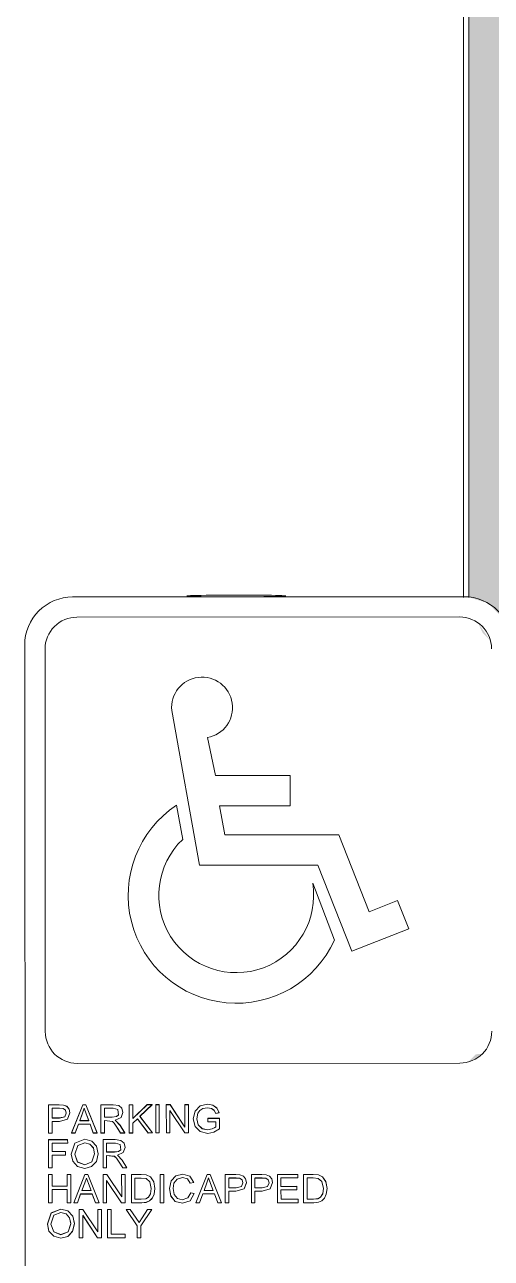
# Model space of a CAD drawing. Header units: metres. Extents: x -199 to 506, y -5 to 23.
# Drawn here: x -189.483 to -189.191, y 0.192 to 0.965 of the extents above; entities that cross this region are included whole.
import ezdxf

# ---------------------------------------------------------------- set-up
doc = ezdxf.new("R2010")
doc.units = ezdxf.units.M
for name, color, linetype, lineweight in [('26VENT', 144, 'Continuous', 5), ('45ESTAC', 5, 'Continuous', 5), ('54ESTRUCTURA', 1, 'Continuous', 9), ('54ESTRUCTURA-1', 152, 'Continuous', 9)]:
    doc.layers.add(name, color=color, linetype=linetype, lineweight=lineweight)

# ---------------------------------------------------------------- blocks, each defined once
blk = doc.blocks.new('Rectangular Mullion - 60x167-7050110-600rNorthElevEjeA Paint')
at = {"layer": '26VENT'}
blk.add_line((-189.20794, 2.1836), (-189.20794, 0.60628), dxfattribs=at)
blk = doc.blocks.new('Sign - SpeedLimit_Handicap - Handicap-5468633-600rNorthElevEjeA Paint')
at = {"layer": '45ESTAC'}
for p, q in [((-189.20782, 0.60685), (-189.45262, 0.60669)), ((-189.44992, 0.59399), (-189.21052, 0.59415)), ((-189.4826, 0.57669), (-189.4826, 0.57667)), ((-189.4826, 0.57667), (-189.48234, 0.17954)), ((-189.46974, 0.33446), (-189.4699, 0.57398)), ((-189.39065, 0.5355), (-189.37321, 0.43859)), ((-189.36316, 0.49483), (-189.36832, 0.51858)), ((-189.31656, 0.49486), (-189.36316, 0.49483)), ((-189.31655, 0.47587), (-189.31656, 0.49486)), ((-189.38373, 0.4548), (-189.3876, 0.47614)), ((-189.36065, 0.47584), (-189.31655, 0.47587)), ((-189.35737, 0.45759), (-189.36065, 0.47584)), ((-189.28605, 0.45763), (-189.35737, 0.45759)), ((-189.26708, 0.40948), (-189.28605, 0.45763)), ((-189.37321, 0.43859), (-189.29911, 0.43864)), ((-189.29911, 0.43864), (-189.27786, 0.3847)), ((-189.28878, 0.39157), (-189.3024, 0.42738)), ((-189.2493, 0.41649), (-189.26708, 0.40948)), ((-189.2423, 0.39871), (-189.2493, 0.41649)), ((-189.27786, 0.3847), (-189.2423, 0.39871)), ((-189.21033, 0.31463), (-189.44973, 0.31448)), ((-189.46766, 0.28855), (-189.46109, 0.28855)), ((-189.46766, 0.28855), (-189.46766, 0.28851)), ((-189.46109, 0.28852), (-189.46766, 0.28851)), ((-189.46766, 0.28851), (-189.46765, 0.27079)), ((-189.46086, 0.28634), (-189.46544, 0.28633)), ((-189.46544, 0.28021), (-189.46544, 0.2863)), ((-189.46544, 0.2863), (-189.46086, 0.2863)), ((-189.46109, 0.28855), (-189.45844, 0.28838)), ((-189.46109, 0.28855), (-189.46109, 0.28852)), ((-189.45844, 0.28835), (-189.46109, 0.28852)), ((-189.45864, 0.28619), (-189.46086, 0.28634)), ((-189.46086, 0.28634), (-189.46086, 0.2863)), ((-189.46086, 0.2863), (-189.45864, 0.28615)), ((-189.45715, 0.28518), (-189.45864, 0.28619)), ((-189.45864, 0.28619), (-189.45864, 0.28615)), ((-189.45864, 0.28615), (-189.45715, 0.28515)), ((-189.45844, 0.28838), (-189.45629, 0.28756)), ((-189.45844, 0.28838), (-189.45844, 0.28835)), ((-189.45629, 0.28752), (-189.45844, 0.28835)), ((-189.45629, 0.28756), (-189.45489, 0.28584)), ((-189.45629, 0.28756), (-189.45629, 0.28752)), ((-189.45489, 0.28581), (-189.45629, 0.28752)), ((-189.45337, 0.27084), (-189.44631, 0.28856)), ((-189.44631, 0.28853), (-189.45337, 0.2708)), ((-189.44536, 0.28635), (-189.44647, 0.28333)), ((-189.44647, 0.2833), (-189.44536, 0.28631)), ((-189.44631, 0.28856), (-189.44442, 0.28856)), ((-189.44631, 0.28856), (-189.44631, 0.28853)), ((-189.44442, 0.28853), (-189.44631, 0.28853)), ((-189.44412, 0.28295), (-189.44536, 0.28635)), ((-189.44536, 0.28635), (-189.44536, 0.28631)), ((-189.44536, 0.28631), (-189.44412, 0.28292)), ((-189.44442, 0.28856), (-189.43734, 0.27085)), ((-189.44442, 0.28856), (-189.44442, 0.28853)), ((-189.43734, 0.27081), (-189.44442, 0.28853)), ((-189.43498, 0.28857), (-189.42734, 0.28857)), ((-189.43498, 0.28857), (-189.43498, 0.28854)), ((-189.42734, 0.28854), (-189.43498, 0.28854)), ((-189.43498, 0.28854), (-189.43497, 0.27082)), ((-189.42725, 0.28636), (-189.43276, 0.28635)), ((-189.43276, 0.28632), (-189.42725, 0.28633)), ((-189.43276, 0.28078), (-189.43276, 0.28632)), ((-189.42734, 0.28857), (-189.4238, 0.2881)), ((-189.42734, 0.28857), (-189.42734, 0.28854)), ((-189.4238, 0.28806), (-189.42734, 0.28854)), ((-189.42429, 0.28559), (-189.42725, 0.28636)), ((-189.42725, 0.28636), (-189.42725, 0.28633)), ((-189.42725, 0.28633), (-189.42429, 0.28556)), ((-189.4238, 0.2881), (-189.42186, 0.28641)), ((-189.4238, 0.2881), (-189.4238, 0.28806)), ((-189.42186, 0.28637), (-189.4238, 0.28806)), ((-189.42186, 0.28641), (-189.42113, 0.28373)), ((-189.42186, 0.28641), (-189.42186, 0.28637)), ((-189.42113, 0.28369), (-189.42186, 0.28637)), ((-189.41726, 0.28858), (-189.41504, 0.28858)), ((-189.41726, 0.28858), (-189.41726, 0.28855)), ((-189.41504, 0.28855), (-189.41726, 0.28855)), ((-189.41726, 0.28855), (-189.41725, 0.27083)), ((-189.41504, 0.27991), (-189.40596, 0.28859)), ((-189.41504, 0.28858), (-189.41504, 0.28855)), ((-189.40596, 0.28855), (-189.41504, 0.27987)), ((-189.41504, 0.27987), (-189.41504, 0.28855)), ((-189.40286, 0.28859), (-189.41048, 0.2813)), ((-189.41048, 0.28127), (-189.40286, 0.28856)), ((-189.40596, 0.28859), (-189.40286, 0.28859)), ((-189.40596, 0.28859), (-189.40596, 0.28855)), ((-189.40286, 0.28856), (-189.40596, 0.28855)), ((-189.40286, 0.28859), (-189.40286, 0.28856)), ((-189.40064, 0.28859), (-189.39843, 0.28859)), ((-189.40064, 0.28859), (-189.40064, 0.28856)), ((-189.39843, 0.28856), (-189.40064, 0.28856)), ((-189.40064, 0.28856), (-189.40063, 0.27084)), ((-189.39843, 0.28859), (-189.39843, 0.28856)), ((-189.39842, 0.27084), (-189.39843, 0.28856)), ((-189.394, 0.28859), (-189.39163, 0.2886)), ((-189.394, 0.28859), (-189.394, 0.28856)), ((-189.39163, 0.28856), (-189.394, 0.28856)), ((-189.394, 0.28856), (-189.39398, 0.27084)), ((-189.39163, 0.2886), (-189.38236, 0.27456)), ((-189.39163, 0.2886), (-189.39163, 0.28856)), ((-189.38236, 0.27453), (-189.39163, 0.28856)), ((-189.38237, 0.2886), (-189.38015, 0.2886)), ((-189.38237, 0.2886), (-189.38237, 0.28857)), ((-189.38015, 0.28857), (-189.38237, 0.28857)), ((-189.38237, 0.28857), (-189.38236, 0.27453)), ((-189.38015, 0.2886), (-189.38015, 0.28857)), ((-189.38014, 0.27085), (-189.38015, 0.28857)), ((-189.37602, 0.28448), (-189.37292, 0.2878)), ((-189.37292, 0.28777), (-189.37602, 0.28444)), ((-189.37112, 0.28619), (-189.37305, 0.28494)), ((-189.37305, 0.28491), (-189.37112, 0.28616)), ((-189.37292, 0.2878), (-189.36826, 0.28889)), ((-189.36826, 0.28886), (-189.37292, 0.28777)), ((-189.37292, 0.2878), (-189.37292, 0.28777)), ((-189.36829, 0.28667), (-189.37112, 0.28619)), ((-189.37112, 0.28616), (-189.36829, 0.28664)), ((-189.37112, 0.28619), (-189.37112, 0.28616)), ((-189.3658, 0.28623), (-189.36829, 0.28667)), ((-189.36829, 0.28667), (-189.36829, 0.28664)), ((-189.36829, 0.28664), (-189.3658, 0.2862)), ((-189.36826, 0.28889), (-189.36479, 0.28826)), ((-189.36826, 0.28889), (-189.36826, 0.28886)), ((-189.36479, 0.28823), (-189.36826, 0.28886)), ((-189.36407, 0.28505), (-189.3658, 0.28623)), ((-189.3658, 0.28623), (-189.3658, 0.2862)), ((-189.3658, 0.2862), (-189.36407, 0.28502)), ((-189.36479, 0.28826), (-189.36236, 0.28651)), ((-189.36479, 0.28826), (-189.36479, 0.28823)), ((-189.36236, 0.28648), (-189.36479, 0.28823)), ((-189.36236, 0.28651), (-189.36102, 0.28358)), ((-189.36236, 0.28651), (-189.36236, 0.28648)), ((-189.36102, 0.28355), (-189.36236, 0.28648)), ((-189.46544, 0.28024), (-189.4608, 0.28024)), ((-189.46544, 0.28021), (-189.46544, 0.28024)), ((-189.4608, 0.28021), (-189.46544, 0.28021)), ((-189.45579, 0.2796), (-189.46093, 0.27803)), ((-189.46093, 0.278), (-189.45579, 0.27957)), ((-189.4608, 0.28024), (-189.45754, 0.28106)), ((-189.45754, 0.28103), (-189.4608, 0.28021)), ((-189.4608, 0.28024), (-189.4608, 0.28021)), ((-189.45754, 0.28106), (-189.45658, 0.28335)), ((-189.45658, 0.28332), (-189.45754, 0.28103)), ((-189.45754, 0.28106), (-189.45754, 0.28103)), ((-189.45658, 0.28335), (-189.45715, 0.28518)), ((-189.45715, 0.28518), (-189.45715, 0.28515)), ((-189.45715, 0.28515), (-189.45658, 0.28332)), ((-189.45658, 0.28335), (-189.45658, 0.28332)), ((-189.45436, 0.28343), (-189.45579, 0.2796)), ((-189.45579, 0.27957), (-189.45436, 0.2834)), ((-189.45579, 0.2796), (-189.45579, 0.27957)), ((-189.45489, 0.28584), (-189.45436, 0.28343)), ((-189.45489, 0.28584), (-189.45489, 0.28581)), ((-189.45436, 0.2834), (-189.45489, 0.28581)), ((-189.45436, 0.28343), (-189.45436, 0.2834)), ((-189.44647, 0.28333), (-189.4482, 0.27859)), ((-189.4482, 0.27856), (-189.44647, 0.2833)), ((-189.4482, 0.27859), (-189.44252, 0.2786)), ((-189.4482, 0.27856), (-189.4482, 0.27859)), ((-189.44252, 0.27856), (-189.4482, 0.27856)), ((-189.44252, 0.2786), (-189.44412, 0.28295)), ((-189.44412, 0.28292), (-189.44252, 0.27856)), ((-189.44252, 0.2786), (-189.44252, 0.27856)), ((-189.43276, 0.28082), (-189.4278, 0.28082)), ((-189.43276, 0.28078), (-189.43276, 0.28082)), ((-189.4278, 0.28079), (-189.43276, 0.28078)), ((-189.42775, 0.27811), (-189.43276, 0.2786)), ((-189.43275, 0.27082), (-189.43276, 0.27857)), ((-189.43276, 0.27857), (-189.42775, 0.27807)), ((-189.4278, 0.28082), (-189.42527, 0.28114)), ((-189.42527, 0.2811), (-189.4278, 0.28079)), ((-189.4278, 0.28082), (-189.4278, 0.28079)), ((-189.42233, 0.28053), (-189.42604, 0.27888)), ((-189.42604, 0.27885), (-189.42233, 0.2805)), ((-189.42604, 0.27888), (-189.42298, 0.27566)), ((-189.42604, 0.27888), (-189.42604, 0.27885)), ((-189.42298, 0.27563), (-189.42604, 0.27885)), ((-189.42527, 0.28114), (-189.42384, 0.28214)), ((-189.42384, 0.28211), (-189.42527, 0.2811)), ((-189.42527, 0.28114), (-189.42527, 0.2811)), ((-189.42384, 0.28214), (-189.42429, 0.28559)), ((-189.42429, 0.28559), (-189.42429, 0.28556)), ((-189.42429, 0.28556), (-189.42384, 0.28211)), ((-189.42384, 0.28214), (-189.42384, 0.28211)), ((-189.42113, 0.28373), (-189.42233, 0.28053)), ((-189.42233, 0.2805), (-189.42113, 0.28369)), ((-189.42233, 0.28053), (-189.42233, 0.2805)), ((-189.42113, 0.28373), (-189.42113, 0.28369)), ((-189.41504, 0.27991), (-189.41504, 0.27987)), ((-189.41205, 0.2798), (-189.41504, 0.27695)), ((-189.41504, 0.27692), (-189.41205, 0.27977)), ((-189.40528, 0.27087), (-189.41205, 0.2798)), ((-189.41205, 0.2798), (-189.41205, 0.27977)), ((-189.41205, 0.27977), (-189.40528, 0.27083)), ((-189.41048, 0.2813), (-189.40257, 0.27087)), ((-189.41048, 0.2813), (-189.41048, 0.28127)), ((-189.40257, 0.27084), (-189.41048, 0.28127)), ((-189.38251, 0.27088), (-189.39178, 0.28492)), ((-189.39177, 0.27084), (-189.39178, 0.28489)), ((-189.39178, 0.28489), (-189.38251, 0.27085)), ((-189.3771, 0.27966), (-189.37602, 0.28448)), ((-189.37602, 0.28444), (-189.3771, 0.27963)), ((-189.37601, 0.27495), (-189.3771, 0.27966)), ((-189.3771, 0.27966), (-189.3771, 0.27963)), ((-189.3771, 0.27963), (-189.37601, 0.27492)), ((-189.37602, 0.28448), (-189.37602, 0.28444)), ((-189.37419, 0.28323), (-189.37488, 0.27975)), ((-189.37488, 0.27972), (-189.37419, 0.2832)), ((-189.37488, 0.27975), (-189.37405, 0.27589)), ((-189.37488, 0.27975), (-189.37488, 0.27972)), ((-189.37405, 0.27586), (-189.37488, 0.27972)), ((-189.37305, 0.28494), (-189.37419, 0.28323)), ((-189.37419, 0.2832), (-189.37305, 0.28491)), ((-189.37419, 0.28323), (-189.37419, 0.2832)), ((-189.37305, 0.28494), (-189.37305, 0.28491)), ((-189.36796, 0.28003), (-189.36076, 0.28003)), ((-189.36796, 0.28003), (-189.36796, 0.28)), ((-189.36076, 0.28), (-189.36796, 0.28)), ((-189.36796, 0.28), (-189.36796, 0.27778)), ((-189.36306, 0.283), (-189.36407, 0.28505)), ((-189.36407, 0.28505), (-189.36407, 0.28502)), ((-189.36407, 0.28502), (-189.36306, 0.28297)), ((-189.36102, 0.28358), (-189.36306, 0.283)), ((-189.36306, 0.28297), (-189.36102, 0.28355)), ((-189.36306, 0.283), (-189.36306, 0.28297)), ((-189.36102, 0.28358), (-189.36102, 0.28355)), ((-189.36076, 0.28003), (-189.36076, 0.28)), ((-189.36076, 0.27338), (-189.36076, 0.28)), ((-189.46543, 0.27083), (-189.46765, 0.27083)), ((-189.46765, 0.27079), (-189.46543, 0.2708)), ((-189.46093, 0.27803), (-189.46544, 0.27803)), ((-189.46544, 0.27799), (-189.46093, 0.278)), ((-189.46543, 0.2708), (-189.46544, 0.27799)), ((-189.46093, 0.27803), (-189.46093, 0.278)), ((-189.45103, 0.27084), (-189.45337, 0.27084)), ((-189.45337, 0.2708), (-189.45337, 0.27084)), ((-189.45337, 0.2708), (-189.45103, 0.2708)), ((-189.44901, 0.27638), (-189.45103, 0.27084)), ((-189.45103, 0.2708), (-189.44901, 0.27634)), ((-189.45103, 0.27084), (-189.45103, 0.2708)), ((-189.44171, 0.27638), (-189.44901, 0.27638)), ((-189.44901, 0.27638), (-189.44901, 0.27634)), ((-189.44901, 0.27634), (-189.44171, 0.27635)), ((-189.43968, 0.27084), (-189.44171, 0.27638)), ((-189.44171, 0.27638), (-189.44171, 0.27635)), ((-189.44171, 0.27635), (-189.43968, 0.27081)), ((-189.43734, 0.27085), (-189.43968, 0.27084)), ((-189.43968, 0.27084), (-189.43968, 0.27081)), ((-189.43968, 0.27081), (-189.43734, 0.27081)), ((-189.43734, 0.27085), (-189.43734, 0.27081)), ((-189.43275, 0.27085), (-189.43497, 0.27085)), ((-189.43497, 0.27082), (-189.43275, 0.27082)), ((-189.42657, 0.27696), (-189.42775, 0.27811)), ((-189.42775, 0.27811), (-189.42775, 0.27807)), ((-189.42775, 0.27807), (-189.42657, 0.27693)), ((-189.42491, 0.27453), (-189.42657, 0.27696)), ((-189.42657, 0.27696), (-189.42657, 0.27693)), ((-189.42657, 0.27693), (-189.42491, 0.27449)), ((-189.4226, 0.27086), (-189.42491, 0.27453)), ((-189.42491, 0.27453), (-189.42491, 0.27449)), ((-189.42491, 0.27449), (-189.4226, 0.27082)), ((-189.42298, 0.27566), (-189.42002, 0.27086)), ((-189.42298, 0.27566), (-189.42298, 0.27563)), ((-189.42002, 0.27083), (-189.42298, 0.27563)), ((-189.42002, 0.27086), (-189.4226, 0.27086)), ((-189.4226, 0.27086), (-189.4226, 0.27082)), ((-189.4226, 0.27082), (-189.42002, 0.27083)), ((-189.42002, 0.27086), (-189.42002, 0.27083)), ((-189.41503, 0.27086), (-189.41725, 0.27086)), ((-189.41725, 0.27083), (-189.41503, 0.27083)), ((-189.41503, 0.27083), (-189.41504, 0.27692)), ((-189.40257, 0.27087), (-189.40528, 0.27087)), ((-189.40528, 0.27087), (-189.40528, 0.27083)), ((-189.40528, 0.27083), (-189.40257, 0.27084)), ((-189.40257, 0.27087), (-189.40257, 0.27084)), ((-189.39842, 0.27087), (-189.40063, 0.27087)), ((-189.40063, 0.27084), (-189.39842, 0.27084)), ((-189.39177, 0.27088), (-189.39398, 0.27087)), ((-189.39398, 0.27084), (-189.39177, 0.27084)), ((-189.38014, 0.27088), (-189.38251, 0.27088)), ((-189.38251, 0.27088), (-189.38251, 0.27085)), ((-189.38251, 0.27085), (-189.38014, 0.27085)), ((-189.38236, 0.27456), (-189.38236, 0.27453)), ((-189.3728, 0.27173), (-189.37601, 0.27495)), ((-189.37601, 0.27495), (-189.37601, 0.27492)), ((-189.37601, 0.27492), (-189.3728, 0.27169)), ((-189.37405, 0.27589), (-189.37162, 0.27358)), ((-189.37405, 0.27589), (-189.37405, 0.27586)), ((-189.37162, 0.27355), (-189.37405, 0.27586)), ((-189.36807, 0.27061), (-189.3728, 0.27173)), ((-189.3728, 0.27173), (-189.3728, 0.27169)), ((-189.3728, 0.27169), (-189.36807, 0.27058)), ((-189.37162, 0.27358), (-189.36825, 0.27283)), ((-189.37162, 0.27358), (-189.37162, 0.27355)), ((-189.36825, 0.2728), (-189.37162, 0.27355)), ((-189.36825, 0.27283), (-189.36521, 0.2734)), ((-189.36521, 0.27337), (-189.36825, 0.2728)), ((-189.36825, 0.27283), (-189.36825, 0.2728)), ((-189.36431, 0.27132), (-189.36807, 0.27061)), ((-189.36807, 0.27058), (-189.36431, 0.27129)), ((-189.36807, 0.27061), (-189.36807, 0.27058)), ((-189.36297, 0.27782), (-189.36796, 0.27781)), ((-189.36796, 0.27778), (-189.36297, 0.27778)), ((-189.36521, 0.2734), (-189.36297, 0.27462)), ((-189.36297, 0.27458), (-189.36521, 0.27337)), ((-189.36521, 0.2734), (-189.36521, 0.27337)), ((-189.36076, 0.27341), (-189.36431, 0.27132)), ((-189.36431, 0.27129), (-189.36076, 0.27338)), ((-189.36431, 0.27132), (-189.36431, 0.27129)), ((-189.36297, 0.27778), (-189.36297, 0.27458)), ((-189.36297, 0.27462), (-189.36297, 0.27458)), ((-189.46764, 0.26667), (-189.45574, 0.26668)), ((-189.46764, 0.26667), (-189.46764, 0.26664)), ((-189.45574, 0.26665), (-189.46764, 0.26664)), ((-189.46764, 0.26664), (-189.46763, 0.24892)), ((-189.45573, 0.26447), (-189.46543, 0.26446)), ((-189.46542, 0.25917), (-189.46543, 0.26443)), ((-189.46543, 0.26443), (-189.45573, 0.26443)), ((-189.45574, 0.26668), (-189.45574, 0.26665)), ((-189.45573, 0.26443), (-189.45574, 0.26665)), ((-189.45351, 0.25759), (-189.45116, 0.26447)), ((-189.45116, 0.26444), (-189.45351, 0.25756)), ((-189.44946, 0.26309), (-189.4513, 0.25757)), ((-189.4513, 0.25754), (-189.44946, 0.26306)), ((-189.45116, 0.26447), (-189.44506, 0.26696)), ((-189.44506, 0.26693), (-189.45116, 0.26444)), ((-189.45116, 0.26447), (-189.45116, 0.26444)), ((-189.44505, 0.26475), (-189.44946, 0.26309)), ((-189.44946, 0.26306), (-189.44505, 0.26472)), ((-189.44946, 0.26309), (-189.44946, 0.26306)), ((-189.44506, 0.26696), (-189.44065, 0.2658)), ((-189.44506, 0.26696), (-189.44506, 0.26693)), ((-189.44065, 0.26577), (-189.44506, 0.26693)), ((-189.44179, 0.26389), (-189.44505, 0.26475)), ((-189.44505, 0.26475), (-189.44505, 0.26472)), ((-189.44505, 0.26472), (-189.44179, 0.26386)), ((-189.43959, 0.26147), (-189.44179, 0.26389)), ((-189.44179, 0.26389), (-189.44179, 0.26386)), ((-189.44179, 0.26386), (-189.43959, 0.26144)), ((-189.44065, 0.2658), (-189.43766, 0.26254)), ((-189.44065, 0.2658), (-189.44065, 0.26577)), ((-189.43766, 0.26251), (-189.44065, 0.26577)), ((-189.43358, 0.2667), (-189.42595, 0.2667)), ((-189.43358, 0.2667), (-189.43358, 0.26666)), ((-189.42595, 0.26667), (-189.43358, 0.26666)), ((-189.43358, 0.26666), (-189.43357, 0.24894)), ((-189.42585, 0.26449), (-189.43137, 0.26448)), ((-189.43136, 0.25891), (-189.43137, 0.26445)), ((-189.43137, 0.26445), (-189.42585, 0.26445)), ((-189.42595, 0.2667), (-189.4224, 0.26622)), ((-189.42595, 0.2667), (-189.42595, 0.26667)), ((-189.4224, 0.26619), (-189.42595, 0.26667)), ((-189.42289, 0.26372), (-189.42585, 0.26449)), ((-189.42585, 0.26449), (-189.42585, 0.26445)), ((-189.42585, 0.26445), (-189.42289, 0.26369)), ((-189.42244, 0.26027), (-189.42289, 0.26372)), ((-189.42289, 0.26372), (-189.42289, 0.26369)), ((-189.42289, 0.26369), (-189.42244, 0.26024)), ((-189.4224, 0.26622), (-189.42046, 0.26453)), ((-189.4224, 0.26622), (-189.4224, 0.26619)), ((-189.42046, 0.2645), (-189.4224, 0.26619)), ((-189.42046, 0.26453), (-189.41973, 0.26185)), ((-189.42046, 0.26453), (-189.42046, 0.2645)), ((-189.41973, 0.26182), (-189.42046, 0.2645)), ((-189.46542, 0.2592), (-189.45712, 0.2592)), ((-189.46542, 0.2592), (-189.46542, 0.25917)), ((-189.45712, 0.25917), (-189.46542, 0.25917)), ((-189.45711, 0.25699), (-189.46542, 0.25698)), ((-189.46542, 0.25695), (-189.45711, 0.25696)), ((-189.46542, 0.24892), (-189.46542, 0.25695)), ((-189.45712, 0.2592), (-189.45712, 0.25917)), ((-189.45711, 0.25696), (-189.45712, 0.25917)), ((-189.4525, 0.25318), (-189.45351, 0.25759)), ((-189.45351, 0.25756), (-189.45351, 0.25759)), ((-189.45351, 0.25756), (-189.4525, 0.25315)), ((-189.4513, 0.25757), (-189.44952, 0.25269)), ((-189.4513, 0.25754), (-189.4513, 0.25757)), ((-189.44952, 0.25265), (-189.4513, 0.25754)), ((-189.44059, 0.25271), (-189.43884, 0.25782)), ((-189.43884, 0.25779), (-189.44059, 0.25268)), ((-189.43884, 0.25782), (-189.43959, 0.26147)), ((-189.43959, 0.26147), (-189.43959, 0.26144)), ((-189.43959, 0.26144), (-189.43884, 0.25779)), ((-189.43884, 0.25782), (-189.43884, 0.25779)), ((-189.43662, 0.2578), (-189.4377, 0.253)), ((-189.4377, 0.25296), (-189.43662, 0.25777)), ((-189.43766, 0.26254), (-189.43662, 0.2578)), ((-189.43766, 0.26254), (-189.43766, 0.26251)), ((-189.43662, 0.25777), (-189.43766, 0.26251)), ((-189.43662, 0.2578), (-189.43662, 0.25777)), ((-189.43136, 0.25894), (-189.4264, 0.25895)), ((-189.43136, 0.25891), (-189.43136, 0.25894)), ((-189.4264, 0.25892), (-189.43136, 0.25891)), ((-189.42635, 0.25623), (-189.43136, 0.25673)), ((-189.43136, 0.24894), (-189.43136, 0.2567)), ((-189.43136, 0.2567), (-189.42635, 0.2562)), ((-189.4264, 0.25895), (-189.42387, 0.25926)), ((-189.42387, 0.25923), (-189.4264, 0.25892)), ((-189.4264, 0.25895), (-189.4264, 0.25892)), ((-189.42518, 0.25508), (-189.42635, 0.25623)), ((-189.42635, 0.25623), (-189.42635, 0.2562)), ((-189.42635, 0.2562), (-189.42518, 0.25505)), ((-189.42351, 0.25265), (-189.42518, 0.25508)), ((-189.42518, 0.25508), (-189.42518, 0.25505)), ((-189.42093, 0.25866), (-189.42464, 0.25701)), ((-189.42464, 0.25698), (-189.42093, 0.25863)), ((-189.42464, 0.25701), (-189.42158, 0.25378)), ((-189.42464, 0.25701), (-189.42464, 0.25698)), ((-189.42158, 0.25375), (-189.42464, 0.25698)), ((-189.42387, 0.25926), (-189.42244, 0.26027)), ((-189.42244, 0.26024), (-189.42387, 0.25923)), ((-189.42387, 0.25926), (-189.42387, 0.25923)), ((-189.42244, 0.26027), (-189.42244, 0.26024)), ((-189.41973, 0.26185), (-189.42093, 0.25866)), ((-189.42093, 0.25863), (-189.41973, 0.26182)), ((-189.42093, 0.25866), (-189.42093, 0.25863)), ((-189.41973, 0.26185), (-189.41973, 0.26182)), ((-189.46542, 0.24895), (-189.46763, 0.24895)), ((-189.46763, 0.24892), (-189.46542, 0.24892)), ((-189.44952, 0.24989), (-189.4525, 0.25318)), ((-189.4525, 0.25318), (-189.4525, 0.25315)), ((-189.4525, 0.25315), (-189.44952, 0.24986)), ((-189.44952, 0.25269), (-189.44508, 0.25091)), ((-189.44952, 0.25269), (-189.44952, 0.25265)), ((-189.44508, 0.25087), (-189.44952, 0.25265)), ((-189.44506, 0.24869), (-189.44952, 0.24989)), ((-189.44952, 0.24989), (-189.44952, 0.24986)), ((-189.44952, 0.24986), (-189.44506, 0.24866)), ((-189.44508, 0.25091), (-189.44059, 0.25271)), ((-189.44059, 0.25268), (-189.44508, 0.25087)), ((-189.44508, 0.25091), (-189.44508, 0.25087)), ((-189.44077, 0.24978), (-189.44506, 0.24869)), ((-189.44506, 0.24866), (-189.44077, 0.24975)), ((-189.44506, 0.24869), (-189.44506, 0.24866)), ((-189.4377, 0.253), (-189.44077, 0.24978)), ((-189.44077, 0.24975), (-189.4377, 0.25296)), ((-189.44077, 0.24978), (-189.44077, 0.24975)), ((-189.44059, 0.25271), (-189.44059, 0.25268)), ((-189.4377, 0.253), (-189.4377, 0.25296)), ((-189.43136, 0.24898), (-189.43357, 0.24897)), ((-189.43357, 0.24894), (-189.43136, 0.24894)), ((-189.42518, 0.25505), (-189.42351, 0.25262)), ((-189.4212, 0.24898), (-189.42351, 0.25265)), ((-189.42351, 0.25265), (-189.42351, 0.25262)), ((-189.42351, 0.25262), (-189.4212, 0.24895)), ((-189.42158, 0.25378), (-189.41863, 0.24898)), ((-189.42158, 0.25378), (-189.42158, 0.25375)), ((-189.41863, 0.24895), (-189.42158, 0.25375)), ((-189.41863, 0.24898), (-189.4212, 0.24898)), ((-189.4212, 0.24898), (-189.4212, 0.24895)), ((-189.4212, 0.24895), (-189.41863, 0.24895)), ((-189.41863, 0.24898), (-189.41863, 0.24895)), ((-189.46763, 0.2448), (-189.46541, 0.2448)), ((-189.46763, 0.2448), (-189.46763, 0.24477)), ((-189.46541, 0.24477), (-189.46763, 0.24477)), ((-189.46763, 0.24477), (-189.46762, 0.22705)), ((-189.46541, 0.2448), (-189.46541, 0.24477)), ((-189.46541, 0.23757), (-189.46541, 0.24477)), ((-189.456, 0.24481), (-189.45378, 0.24481)), ((-189.456, 0.24481), (-189.456, 0.24477)), ((-189.45378, 0.24478), (-189.456, 0.24477)), ((-189.456, 0.24477), (-189.45599, 0.23758)), ((-189.45378, 0.24481), (-189.45378, 0.24478)), ((-189.45377, 0.22706), (-189.45378, 0.24478)), ((-189.45196, 0.22709), (-189.4449, 0.24481)), ((-189.4449, 0.24478), (-189.45196, 0.22706)), ((-189.44395, 0.2426), (-189.44505, 0.23958)), ((-189.44505, 0.23955), (-189.44395, 0.24257)), ((-189.4449, 0.24481), (-189.44301, 0.24482)), ((-189.4449, 0.24481), (-189.4449, 0.24478)), ((-189.44301, 0.24478), (-189.4449, 0.24478)), ((-189.44271, 0.2392), (-189.44395, 0.2426)), ((-189.44395, 0.2426), (-189.44395, 0.24257)), ((-189.44395, 0.24257), (-189.44271, 0.23917)), ((-189.44301, 0.24482), (-189.43592, 0.2271)), ((-189.44301, 0.24482), (-189.44301, 0.24478)), ((-189.43592, 0.22707), (-189.44301, 0.24478)), ((-189.43357, 0.24482), (-189.4312, 0.24482)), ((-189.43357, 0.24482), (-189.43357, 0.24479)), ((-189.4312, 0.24479), (-189.43357, 0.24479)), ((-189.43357, 0.24479), (-189.43356, 0.22707)), ((-189.42208, 0.22711), (-189.43135, 0.24115)), ((-189.43134, 0.22707), (-189.43135, 0.24111)), ((-189.43135, 0.24111), (-189.42208, 0.22708)), ((-189.4312, 0.24482), (-189.42193, 0.23079)), ((-189.4312, 0.24482), (-189.4312, 0.24479)), ((-189.42193, 0.23076), (-189.4312, 0.24479)), ((-189.42194, 0.24483), (-189.41972, 0.24483)), ((-189.42194, 0.24483), (-189.42194, 0.2448)), ((-189.41972, 0.2448), (-189.42194, 0.2448)), ((-189.42194, 0.2448), (-189.42193, 0.23076)), ((-189.41972, 0.24483), (-189.41972, 0.2448)), ((-189.41971, 0.22708), (-189.41972, 0.2448)), ((-189.41584, 0.24483), (-189.40973, 0.24484)), ((-189.41584, 0.24483), (-189.41584, 0.2448)), ((-189.40973, 0.24481), (-189.41584, 0.2448)), ((-189.41584, 0.2448), (-189.41583, 0.22708)), ((-189.40977, 0.24262), (-189.41363, 0.24262)), ((-189.41362, 0.2293), (-189.41363, 0.24259)), ((-189.41363, 0.24259), (-189.40977, 0.24259)), ((-189.40663, 0.24227), (-189.40977, 0.24262)), ((-189.40977, 0.24262), (-189.40977, 0.24259)), ((-189.40977, 0.24259), (-189.40663, 0.24224)), ((-189.40973, 0.24484), (-189.40657, 0.24458)), ((-189.40973, 0.24484), (-189.40973, 0.24481)), ((-189.40657, 0.24455), (-189.40973, 0.24481)), ((-189.40433, 0.24031), (-189.40663, 0.24227)), ((-189.40663, 0.24227), (-189.40663, 0.24224)), ((-189.40663, 0.24224), (-189.40433, 0.24027)), ((-189.40657, 0.24458), (-189.40396, 0.24332)), ((-189.40657, 0.24458), (-189.40657, 0.24455)), ((-189.40396, 0.24329), (-189.40657, 0.24455)), ((-189.40338, 0.23611), (-189.40433, 0.24031)), ((-189.40433, 0.24031), (-189.40433, 0.24027)), ((-189.40433, 0.24027), (-189.40338, 0.23608)), ((-189.40396, 0.24332), (-189.40186, 0.24029)), ((-189.40396, 0.24332), (-189.40396, 0.24329)), ((-189.40186, 0.24026), (-189.40396, 0.24329)), ((-189.40186, 0.24029), (-189.40116, 0.23608)), ((-189.40186, 0.24029), (-189.40186, 0.24026)), ((-189.40116, 0.23605), (-189.40186, 0.24026)), ((-189.39784, 0.24485), (-189.39563, 0.24485)), ((-189.39784, 0.24485), (-189.39784, 0.24481)), ((-189.39563, 0.24481), (-189.39784, 0.24481)), ((-189.39784, 0.24481), (-189.39783, 0.22709)), ((-189.39563, 0.24485), (-189.39563, 0.24481)), ((-189.39562, 0.22709), (-189.39563, 0.24481)), ((-189.39202, 0.23612), (-189.39098, 0.24094)), ((-189.39098, 0.24091), (-189.39202, 0.23609)), ((-189.39098, 0.24094), (-189.388, 0.24406)), ((-189.388, 0.24403), (-189.39098, 0.24091)), ((-189.39098, 0.24094), (-189.39098, 0.24091)), ((-189.38729, 0.24197), (-189.38925, 0.23942)), ((-189.38925, 0.23939), (-189.38729, 0.24193)), ((-189.388, 0.24406), (-189.38374, 0.24513)), ((-189.38374, 0.2451), (-189.388, 0.24403)), ((-189.388, 0.24406), (-189.388, 0.24403)), ((-189.38382, 0.24292), (-189.38729, 0.24197)), ((-189.38729, 0.24193), (-189.38382, 0.24288)), ((-189.38729, 0.24197), (-189.38729, 0.24193)), ((-189.38083, 0.24206), (-189.38382, 0.24292)), ((-189.38382, 0.24292), (-189.38382, 0.24288)), ((-189.38382, 0.24288), (-189.38083, 0.24203)), ((-189.38374, 0.24513), (-189.3793, 0.24375)), ((-189.38374, 0.24513), (-189.38374, 0.2451)), ((-189.3793, 0.24372), (-189.38374, 0.2451)), ((-189.37901, 0.23934), (-189.38083, 0.24206)), ((-189.38083, 0.24206), (-189.38083, 0.24203)), ((-189.38083, 0.24203), (-189.37901, 0.23931)), ((-189.3793, 0.24375), (-189.3768, 0.23987)), ((-189.3793, 0.24375), (-189.3793, 0.24372)), ((-189.3768, 0.23984), (-189.3793, 0.24372)), ((-189.3768, 0.23987), (-189.37901, 0.23934)), ((-189.37901, 0.23931), (-189.3768, 0.23984)), ((-189.3768, 0.23987), (-189.3768, 0.23984)), ((-189.37553, 0.22714), (-189.36846, 0.24486)), ((-189.36846, 0.24483), (-189.37553, 0.22711)), ((-189.36862, 0.23963), (-189.37035, 0.2349)), ((-189.37035, 0.23486), (-189.36862, 0.2396)), ((-189.36752, 0.24265), (-189.36862, 0.23963)), ((-189.36862, 0.2396), (-189.36752, 0.24262)), ((-189.36846, 0.24486), (-189.36658, 0.24487)), ((-189.36846, 0.24486), (-189.36846, 0.24483)), ((-189.36658, 0.24483), (-189.36846, 0.24483)), ((-189.36628, 0.23925), (-189.36752, 0.24265)), ((-189.36752, 0.24265), (-189.36752, 0.24262)), ((-189.36752, 0.24262), (-189.36628, 0.23922)), ((-189.36658, 0.24487), (-189.35949, 0.22715)), ((-189.36658, 0.24487), (-189.36658, 0.24483)), ((-189.35949, 0.22712), (-189.36658, 0.24483)), ((-189.35714, 0.24487), (-189.35057, 0.24488)), ((-189.35714, 0.24487), (-189.35714, 0.24484)), ((-189.35057, 0.24484), (-189.35714, 0.24484)), ((-189.35714, 0.24484), (-189.35713, 0.22712)), ((-189.35034, 0.24266), (-189.35492, 0.24266)), ((-189.35492, 0.23653), (-189.35492, 0.24263)), ((-189.35492, 0.24263), (-189.35034, 0.24263)), ((-189.35057, 0.24488), (-189.34792, 0.24471)), ((-189.35057, 0.24488), (-189.35057, 0.24484)), ((-189.34792, 0.24468), (-189.35057, 0.24484)), ((-189.34812, 0.24251), (-189.35034, 0.24266)), ((-189.35034, 0.24266), (-189.35034, 0.24263)), ((-189.35034, 0.24263), (-189.34812, 0.24248)), ((-189.34663, 0.24151), (-189.34812, 0.24251)), ((-189.34812, 0.24251), (-189.34812, 0.24248)), ((-189.34812, 0.24248), (-189.34663, 0.24148)), ((-189.34792, 0.24471), (-189.34577, 0.24388)), ((-189.34792, 0.24471), (-189.34792, 0.24468)), ((-189.34577, 0.24385), (-189.34792, 0.24468)), ((-189.34702, 0.23739), (-189.34606, 0.23967)), ((-189.34606, 0.23964), (-189.34702, 0.23735)), ((-189.34606, 0.23967), (-189.34663, 0.24151)), ((-189.34663, 0.24151), (-189.34663, 0.24148)), ((-189.34663, 0.24148), (-189.34606, 0.23964)), ((-189.34606, 0.23967), (-189.34606, 0.23964)), ((-189.34577, 0.24388), (-189.34437, 0.24217)), ((-189.34577, 0.24388), (-189.34577, 0.24385)), ((-189.34437, 0.24214), (-189.34577, 0.24385)), ((-189.34384, 0.23975), (-189.34526, 0.23592)), ((-189.34526, 0.23589), (-189.34384, 0.23972)), ((-189.34437, 0.24217), (-189.34384, 0.23975)), ((-189.34437, 0.24217), (-189.34437, 0.24214)), ((-189.34384, 0.23972), (-189.34437, 0.24214)), ((-189.34384, 0.23975), (-189.34384, 0.23972)), ((-189.3408, 0.24488), (-189.33423, 0.24489)), ((-189.3408, 0.24488), (-189.3408, 0.24485)), ((-189.33423, 0.24485), (-189.3408, 0.24485)), ((-189.3408, 0.24485), (-189.34079, 0.22713)), ((-189.334, 0.24267), (-189.33858, 0.24267)), ((-189.33858, 0.23655), (-189.33858, 0.24264)), ((-189.33858, 0.24264), (-189.334, 0.24264)), ((-189.33423, 0.24489), (-189.33158, 0.24472)), ((-189.33423, 0.24489), (-189.33423, 0.24485)), ((-189.33158, 0.24469), (-189.33423, 0.24485)), ((-189.33178, 0.24252), (-189.334, 0.24267)), ((-189.334, 0.24267), (-189.334, 0.24264)), ((-189.334, 0.24264), (-189.33178, 0.24249)), ((-189.33029, 0.24152), (-189.33178, 0.24252)), ((-189.33178, 0.24252), (-189.33178, 0.24249)), ((-189.33178, 0.24249), (-189.33029, 0.24149)), ((-189.33158, 0.24472), (-189.32943, 0.24389)), ((-189.33158, 0.24472), (-189.33158, 0.24469)), ((-189.32943, 0.24386), (-189.33158, 0.24469)), ((-189.33068, 0.2374), (-189.32972, 0.23969)), ((-189.32972, 0.23965), (-189.33068, 0.23736)), ((-189.32972, 0.23969), (-189.33029, 0.24152)), ((-189.33029, 0.24152), (-189.33029, 0.24149)), ((-189.33029, 0.24149), (-189.32972, 0.23965)), ((-189.32972, 0.23969), (-189.32972, 0.23965)), ((-189.32943, 0.24389), (-189.32803, 0.24218)), ((-189.32943, 0.24389), (-189.32943, 0.24386)), ((-189.32803, 0.24215), (-189.32943, 0.24386)), ((-189.3275, 0.23976), (-189.32893, 0.23594)), ((-189.32893, 0.2359), (-189.3275, 0.23973)), ((-189.32803, 0.24218), (-189.3275, 0.23976)), ((-189.32803, 0.24218), (-189.32803, 0.24215)), ((-189.3275, 0.23973), (-189.32803, 0.24215)), ((-189.3275, 0.23976), (-189.3275, 0.23973)), ((-189.32446, 0.24489), (-189.31172, 0.2449)), ((-189.32446, 0.24489), (-189.32446, 0.24486)), ((-189.31172, 0.24487), (-189.32446, 0.24486)), ((-189.32446, 0.24486), (-189.32445, 0.22714)), ((-189.31172, 0.24269), (-189.32224, 0.24268)), ((-189.32224, 0.23739), (-189.32224, 0.24265)), ((-189.32224, 0.24265), (-189.31172, 0.24265)), ((-189.31172, 0.2449), (-189.31172, 0.24487)), ((-189.31172, 0.24265), (-189.31172, 0.24487)), ((-189.30812, 0.2449), (-189.30201, 0.24491)), ((-189.30812, 0.2449), (-189.30812, 0.24487)), ((-189.30201, 0.24488), (-189.30812, 0.24487)), ((-189.30812, 0.24487), (-189.30811, 0.22715)), ((-189.30205, 0.24269), (-189.3059, 0.24269)), ((-189.3059, 0.22937), (-189.3059, 0.24266)), ((-189.3059, 0.24266), (-189.30205, 0.24266)), ((-189.2989, 0.24234), (-189.30205, 0.24269)), ((-189.30205, 0.24269), (-189.30205, 0.24266)), ((-189.30205, 0.24266), (-189.2989, 0.24231)), ((-189.30201, 0.24491), (-189.29884, 0.24465)), ((-189.30201, 0.24491), (-189.30201, 0.24488)), ((-189.29884, 0.24462), (-189.30201, 0.24488)), ((-189.2966, 0.24038), (-189.2989, 0.24234)), ((-189.2989, 0.24234), (-189.2989, 0.24231)), ((-189.2989, 0.24231), (-189.2966, 0.24035)), ((-189.29884, 0.24465), (-189.29624, 0.24339)), ((-189.29884, 0.24465), (-189.29884, 0.24462)), ((-189.29624, 0.24336), (-189.29884, 0.24462)), ((-189.29565, 0.23618), (-189.2966, 0.24038)), ((-189.2966, 0.24038), (-189.2966, 0.24035)), ((-189.2966, 0.24035), (-189.29565, 0.23615)), ((-189.29624, 0.24339), (-189.29414, 0.24036)), ((-189.29624, 0.24339), (-189.29624, 0.24336)), ((-189.29414, 0.24033), (-189.29624, 0.24336)), ((-189.29414, 0.24036), (-189.29344, 0.23615)), ((-189.29414, 0.24036), (-189.29414, 0.24033)), ((-189.29344, 0.23612), (-189.29414, 0.24033)), ((-189.46541, 0.2376), (-189.45599, 0.23761)), ((-189.46541, 0.2376), (-189.46541, 0.23757)), ((-189.45599, 0.23758), (-189.46541, 0.23757)), ((-189.45599, 0.23539), (-189.46541, 0.23539)), ((-189.46541, 0.23535), (-189.45599, 0.23536)), ((-189.4654, 0.22705), (-189.46541, 0.23535)), ((-189.45599, 0.23761), (-189.45599, 0.23758)), ((-189.45599, 0.23536), (-189.45599, 0.22705)), ((-189.4476, 0.23263), (-189.44962, 0.22709)), ((-189.44962, 0.22706), (-189.4476, 0.2326)), ((-189.4403, 0.23263), (-189.4476, 0.23263)), ((-189.4476, 0.23263), (-189.4476, 0.2326)), ((-189.4476, 0.2326), (-189.4403, 0.2326)), ((-189.44505, 0.23958), (-189.44678, 0.23485)), ((-189.44678, 0.23481), (-189.44505, 0.23955)), ((-189.44678, 0.23485), (-189.44111, 0.23485)), ((-189.44678, 0.23481), (-189.44678, 0.23485)), ((-189.44111, 0.23482), (-189.44678, 0.23481)), ((-189.44111, 0.23485), (-189.44271, 0.2392)), ((-189.44271, 0.23917), (-189.44111, 0.23482)), ((-189.44111, 0.23485), (-189.44111, 0.23482)), ((-189.43826, 0.2271), (-189.4403, 0.23263)), ((-189.4403, 0.23263), (-189.4403, 0.2326)), ((-189.4403, 0.2326), (-189.43826, 0.22707)), ((-189.4052, 0.23056), (-189.40386, 0.23276)), ((-189.40386, 0.23273), (-189.4052, 0.23053)), ((-189.40386, 0.23276), (-189.40338, 0.23611)), ((-189.40338, 0.23608), (-189.40386, 0.23273)), ((-189.40386, 0.23276), (-189.40386, 0.23273)), ((-189.40338, 0.23611), (-189.40338, 0.23608)), ((-189.40163, 0.2325), (-189.40284, 0.22992)), ((-189.40284, 0.22989), (-189.40163, 0.23247)), ((-189.40116, 0.23608), (-189.40163, 0.2325)), ((-189.40163, 0.23247), (-189.40116, 0.23605)), ((-189.40163, 0.2325), (-189.40163, 0.23247)), ((-189.40116, 0.23608), (-189.40116, 0.23605)), ((-189.39109, 0.23139), (-189.39202, 0.23612)), ((-189.39202, 0.23612), (-189.39202, 0.23609)), ((-189.39202, 0.23609), (-189.39109, 0.23135)), ((-189.38925, 0.23942), (-189.38981, 0.23613)), ((-189.38981, 0.2361), (-189.38925, 0.23939)), ((-189.38981, 0.23613), (-189.38914, 0.23231)), ((-189.38981, 0.23613), (-189.38981, 0.2361)), ((-189.38914, 0.23228), (-189.38981, 0.2361)), ((-189.38925, 0.23942), (-189.38925, 0.23939)), ((-189.38914, 0.23231), (-189.38705, 0.22988)), ((-189.38914, 0.23231), (-189.38914, 0.23228)), ((-189.38705, 0.22984), (-189.38914, 0.23228)), ((-189.38061, 0.23017), (-189.37873, 0.23344)), ((-189.37873, 0.2334), (-189.38061, 0.23014)), ((-189.37651, 0.23287), (-189.37914, 0.2284)), ((-189.37914, 0.22837), (-189.37651, 0.23283)), ((-189.37901, 0.23934), (-189.37901, 0.23931)), ((-189.37873, 0.23344), (-189.37651, 0.23287)), ((-189.37873, 0.2334), (-189.37873, 0.23344)), ((-189.37651, 0.23283), (-189.37873, 0.2334)), ((-189.37651, 0.23287), (-189.37651, 0.23283)), ((-189.37117, 0.23268), (-189.37319, 0.22714)), ((-189.37319, 0.22711), (-189.37117, 0.23265)), ((-189.36387, 0.23268), (-189.37117, 0.23268)), ((-189.37117, 0.23268), (-189.37117, 0.23265)), ((-189.37117, 0.23265), (-189.36387, 0.23265)), ((-189.37035, 0.2349), (-189.36468, 0.2349)), ((-189.37035, 0.23486), (-189.37035, 0.2349)), ((-189.36468, 0.23487), (-189.37035, 0.23486)), ((-189.36468, 0.2349), (-189.36628, 0.23925)), ((-189.36628, 0.23922), (-189.36468, 0.23487)), ((-189.36468, 0.2349), (-189.36468, 0.23487)), ((-189.36183, 0.22715), (-189.36387, 0.23268)), ((-189.36387, 0.23268), (-189.36387, 0.23265)), ((-189.36387, 0.23265), (-189.36183, 0.22712)), ((-189.35492, 0.23657), (-189.35028, 0.23657)), ((-189.35492, 0.23653), (-189.35492, 0.23657)), ((-189.35028, 0.23654), (-189.35492, 0.23653)), ((-189.35041, 0.23435), (-189.35491, 0.23435)), ((-189.35491, 0.22712), (-189.35491, 0.23432)), ((-189.35491, 0.23432), (-189.35041, 0.23432)), ((-189.34526, 0.23592), (-189.35041, 0.23435)), ((-189.35041, 0.23432), (-189.34526, 0.23589)), ((-189.35041, 0.23435), (-189.35041, 0.23432)), ((-189.35028, 0.23657), (-189.34702, 0.23739)), ((-189.34702, 0.23735), (-189.35028, 0.23654)), ((-189.35028, 0.23657), (-189.35028, 0.23654)), ((-189.34702, 0.23739), (-189.34702, 0.23735)), ((-189.34526, 0.23592), (-189.34526, 0.23589)), ((-189.33858, 0.23658), (-189.33394, 0.23658)), ((-189.33858, 0.23655), (-189.33858, 0.23658)), ((-189.33394, 0.23655), (-189.33858, 0.23655)), ((-189.33407, 0.23437), (-189.33858, 0.23436)), ((-189.33857, 0.22713), (-189.33858, 0.23433)), ((-189.33858, 0.23433), (-189.33407, 0.23433)), ((-189.32893, 0.23594), (-189.33407, 0.23437)), ((-189.33407, 0.23433), (-189.32893, 0.2359)), ((-189.33407, 0.23437), (-189.33407, 0.23433)), ((-189.33394, 0.23658), (-189.33068, 0.2374)), ((-189.33068, 0.23736), (-189.33394, 0.23655)), ((-189.33394, 0.23658), (-189.33394, 0.23655)), ((-189.33068, 0.2374), (-189.33068, 0.23736)), ((-189.32893, 0.23594), (-189.32893, 0.2359)), ((-189.32224, 0.23742), (-189.31227, 0.23743)), ((-189.32224, 0.23742), (-189.32224, 0.23739)), ((-189.31227, 0.23739), (-189.32224, 0.23739)), ((-189.31227, 0.23521), (-189.32224, 0.2352)), ((-189.32224, 0.23517), (-189.31227, 0.23518)), ((-189.32223, 0.22936), (-189.32224, 0.23517)), ((-189.31227, 0.23743), (-189.31227, 0.23739)), ((-189.31227, 0.23518), (-189.31227, 0.23739)), ((-189.29748, 0.23063), (-189.29613, 0.23283)), ((-189.29613, 0.2328), (-189.29748, 0.2306)), ((-189.29613, 0.23283), (-189.29565, 0.23618)), ((-189.29565, 0.23615), (-189.29613, 0.2328)), ((-189.29613, 0.23283), (-189.29613, 0.2328)), ((-189.29565, 0.23618), (-189.29565, 0.23615)), ((-189.29391, 0.23257), (-189.29512, 0.22999)), ((-189.29512, 0.22996), (-189.29391, 0.23254)), ((-189.29344, 0.23615), (-189.29391, 0.23257)), ((-189.29391, 0.23254), (-189.29344, 0.23612)), ((-189.29391, 0.23257), (-189.29391, 0.23254)), ((-189.29344, 0.23615), (-189.29344, 0.23612)), ((-189.4654, 0.22708), (-189.46762, 0.22708)), ((-189.46762, 0.22705), (-189.4654, 0.22705)), ((-189.45377, 0.22709), (-189.45599, 0.22709)), ((-189.45599, 0.22705), (-189.45377, 0.22706)), ((-189.44962, 0.22709), (-189.45196, 0.22709)), ((-189.45196, 0.22706), (-189.45196, 0.22709)), ((-189.45196, 0.22706), (-189.44962, 0.22706)), ((-189.44962, 0.22709), (-189.44962, 0.22706)), ((-189.43592, 0.2271), (-189.43826, 0.2271)), ((-189.43826, 0.2271), (-189.43826, 0.22707)), ((-189.43826, 0.22707), (-189.43592, 0.22707)), ((-189.43592, 0.2271), (-189.43592, 0.22707)), ((-189.43134, 0.2271), (-189.43356, 0.2271)), ((-189.43356, 0.22707), (-189.43134, 0.22707)), ((-189.41971, 0.22711), (-189.42208, 0.22711)), ((-189.42208, 0.22711), (-189.42208, 0.22708)), ((-189.42208, 0.22708), (-189.41971, 0.22708)), ((-189.42193, 0.23079), (-189.42193, 0.23076)), ((-189.40942, 0.22712), (-189.41583, 0.22711)), ((-189.41583, 0.22708), (-189.40942, 0.22709)), ((-189.41362, 0.22933), (-189.4097, 0.22933)), ((-189.41362, 0.2293), (-189.41362, 0.22933)), ((-189.4097, 0.2293), (-189.41362, 0.2293)), ((-189.4097, 0.22933), (-189.40685, 0.22965)), ((-189.40685, 0.22962), (-189.4097, 0.2293)), ((-189.4097, 0.22933), (-189.4097, 0.2293)), ((-189.40658, 0.22742), (-189.40942, 0.22712)), ((-189.40942, 0.22709), (-189.40658, 0.22739)), ((-189.40942, 0.22712), (-189.40942, 0.22709)), ((-189.40685, 0.22965), (-189.4052, 0.23056)), ((-189.4052, 0.23053), (-189.40685, 0.22962)), ((-189.40685, 0.22965), (-189.40685, 0.22962)), ((-189.40446, 0.22831), (-189.40658, 0.22742)), ((-189.40658, 0.22739), (-189.40446, 0.22828)), ((-189.40658, 0.22742), (-189.40658, 0.22739)), ((-189.4052, 0.23056), (-189.4052, 0.23053)), ((-189.40284, 0.22992), (-189.40446, 0.22831)), ((-189.40446, 0.22828), (-189.40284, 0.22989)), ((-189.40446, 0.22831), (-189.40446, 0.22828)), ((-189.40284, 0.22992), (-189.40284, 0.22989)), ((-189.39562, 0.22713), (-189.39783, 0.22712)), ((-189.39783, 0.22709), (-189.39562, 0.22709)), ((-189.38839, 0.22802), (-189.39109, 0.23139)), ((-189.39109, 0.23139), (-189.39109, 0.23135)), ((-189.39109, 0.23135), (-189.38839, 0.22799)), ((-189.38377, 0.22686), (-189.38839, 0.22802)), ((-189.38839, 0.22802), (-189.38839, 0.22799)), ((-189.38839, 0.22799), (-189.38377, 0.22683)), ((-189.38705, 0.22988), (-189.384, 0.22907)), ((-189.38705, 0.22988), (-189.38705, 0.22984)), ((-189.384, 0.22904), (-189.38705, 0.22984)), ((-189.384, 0.22907), (-189.38061, 0.23017)), ((-189.38061, 0.23014), (-189.384, 0.22904)), ((-189.384, 0.22907), (-189.384, 0.22904)), ((-189.37914, 0.2284), (-189.38377, 0.22686)), ((-189.38377, 0.22683), (-189.37914, 0.22837)), ((-189.38377, 0.22686), (-189.38377, 0.22683)), ((-189.38061, 0.23017), (-189.38061, 0.23014)), ((-189.37914, 0.2284), (-189.37914, 0.22837)), ((-189.37319, 0.22714), (-189.37553, 0.22714)), ((-189.37553, 0.22711), (-189.37553, 0.22714)), ((-189.37553, 0.22711), (-189.37319, 0.22711)), ((-189.37319, 0.22714), (-189.37319, 0.22711)), ((-189.35949, 0.22715), (-189.36183, 0.22715)), ((-189.36183, 0.22715), (-189.36183, 0.22712)), ((-189.36183, 0.22712), (-189.35949, 0.22712)), ((-189.35949, 0.22715), (-189.35949, 0.22712)), ((-189.35491, 0.22715), (-189.35713, 0.22715)), ((-189.35713, 0.22712), (-189.35491, 0.22712)), ((-189.33857, 0.22716), (-189.34079, 0.22716)), ((-189.34079, 0.22713), (-189.33857, 0.22713)), ((-189.31143, 0.22718), (-189.32445, 0.22717)), ((-189.32445, 0.22714), (-189.31143, 0.22715)), ((-189.32223, 0.22939), (-189.31143, 0.2294)), ((-189.32223, 0.22939), (-189.32223, 0.22936)), ((-189.31143, 0.22936), (-189.32223, 0.22936)), ((-189.31143, 0.2294), (-189.31143, 0.22936)), ((-189.31143, 0.22715), (-189.31143, 0.22936)), ((-189.3017, 0.22719), (-189.30811, 0.22718)), ((-189.30811, 0.22715), (-189.3017, 0.22716)), ((-189.3059, 0.2294), (-189.30198, 0.2294)), ((-189.3059, 0.22937), (-189.3059, 0.2294)), ((-189.30198, 0.22937), (-189.3059, 0.22937)), ((-189.30198, 0.2294), (-189.29912, 0.22972)), ((-189.29912, 0.22969), (-189.30198, 0.22937)), ((-189.30198, 0.2294), (-189.30198, 0.22937)), ((-189.29885, 0.22749), (-189.3017, 0.22719)), ((-189.3017, 0.22716), (-189.29885, 0.22746)), ((-189.3017, 0.22719), (-189.3017, 0.22716)), ((-189.29912, 0.22972), (-189.29748, 0.23063)), ((-189.29748, 0.2306), (-189.29912, 0.22969)), ((-189.29912, 0.22972), (-189.29912, 0.22969)), ((-189.29674, 0.22838), (-189.29885, 0.22749)), ((-189.29885, 0.22746), (-189.29674, 0.22835)), ((-189.29885, 0.22749), (-189.29885, 0.22746)), ((-189.29748, 0.23063), (-189.29748, 0.2306)), ((-189.29512, 0.22999), (-189.29674, 0.22838)), ((-189.29674, 0.22835), (-189.29512, 0.22996)), ((-189.29674, 0.22838), (-189.29674, 0.22835)), ((-189.29512, 0.22999), (-189.29512, 0.22996)), ((-189.46844, 0.21383), (-189.46608, 0.22072)), ((-189.46608, 0.22068), (-189.46844, 0.2138)), ((-189.46438, 0.21934), (-189.46622, 0.21381)), ((-189.46622, 0.21378), (-189.46438, 0.2193)), ((-189.46608, 0.22072), (-189.45999, 0.22321)), ((-189.45999, 0.22318), (-189.46608, 0.22068)), ((-189.46608, 0.22072), (-189.46608, 0.22068)), ((-189.45997, 0.22099), (-189.46438, 0.21934)), ((-189.46438, 0.2193), (-189.45997, 0.22096)), ((-189.46438, 0.21934), (-189.46438, 0.2193)), ((-189.45999, 0.22321), (-189.45558, 0.22204)), ((-189.45999, 0.22321), (-189.45999, 0.22318)), ((-189.45558, 0.22201), (-189.45999, 0.22318)), ((-189.45672, 0.22014), (-189.45997, 0.22099)), ((-189.45997, 0.22099), (-189.45997, 0.22096)), ((-189.45997, 0.22096), (-189.45672, 0.2201)), ((-189.45452, 0.21772), (-189.45672, 0.22014)), ((-189.45672, 0.22014), (-189.45672, 0.2201)), ((-189.45672, 0.2201), (-189.45452, 0.21769)), ((-189.45558, 0.22204), (-189.45258, 0.21879)), ((-189.45558, 0.22204), (-189.45558, 0.22201)), ((-189.45258, 0.21875), (-189.45558, 0.22201)), ((-189.45376, 0.21406), (-189.45452, 0.21772)), ((-189.45452, 0.21772), (-189.45452, 0.21769)), ((-189.45452, 0.21769), (-189.45376, 0.21403)), ((-189.45258, 0.21879), (-189.45155, 0.21405)), ((-189.45258, 0.21879), (-189.45258, 0.21875)), ((-189.45155, 0.21401), (-189.45258, 0.21875)), ((-189.44851, 0.22294), (-189.44614, 0.22294)), ((-189.44851, 0.22294), (-189.44851, 0.22291)), ((-189.44614, 0.22291), (-189.44851, 0.22291)), ((-189.44851, 0.22291), (-189.4485, 0.20519)), ((-189.43702, 0.20523), (-189.44629, 0.21926)), ((-189.44628, 0.20519), (-189.44629, 0.21923)), ((-189.44629, 0.21923), (-189.43702, 0.20519)), ((-189.44614, 0.22294), (-189.43687, 0.20891)), ((-189.44614, 0.22294), (-189.44614, 0.22291)), ((-189.43687, 0.20888), (-189.44614, 0.22291)), ((-189.43688, 0.22295), (-189.43466, 0.22295)), ((-189.43688, 0.22295), (-189.43688, 0.22291)), ((-189.43466, 0.22292), (-189.43688, 0.22291)), ((-189.43688, 0.22291), (-189.43687, 0.20888)), ((-189.43466, 0.22295), (-189.43466, 0.22292)), ((-189.43465, 0.2052), (-189.43466, 0.22292)), ((-189.43078, 0.22295), (-189.42857, 0.22295)), ((-189.43078, 0.22295), (-189.43078, 0.22292)), ((-189.42857, 0.22292), (-189.43078, 0.22292)), ((-189.43078, 0.22292), (-189.43077, 0.2052)), ((-189.42857, 0.22295), (-189.42857, 0.22292)), ((-189.42856, 0.20741), (-189.42857, 0.22292)), ((-189.41222, 0.21275), (-189.41915, 0.22296)), ((-189.41915, 0.22296), (-189.41654, 0.22296)), ((-189.41915, 0.22296), (-189.41915, 0.22293)), ((-189.41654, 0.22293), (-189.41915, 0.22293)), ((-189.41915, 0.22293), (-189.41222, 0.21272)), ((-189.41654, 0.22296), (-189.41284, 0.21751)), ((-189.41654, 0.22296), (-189.41654, 0.22293)), ((-189.41284, 0.21747), (-189.41654, 0.22293)), ((-189.41284, 0.21751), (-189.41095, 0.21473)), ((-189.41095, 0.21469), (-189.41284, 0.21747)), ((-189.41095, 0.21473), (-189.40906, 0.21771)), ((-189.40906, 0.21768), (-189.41095, 0.21469)), ((-189.40309, 0.22297), (-189.41001, 0.21275)), ((-189.41001, 0.21272), (-189.40309, 0.22294)), ((-189.40906, 0.21771), (-189.40571, 0.22297)), ((-189.40571, 0.22293), (-189.40906, 0.21768)), ((-189.40571, 0.22297), (-189.40309, 0.22297)), ((-189.40571, 0.22297), (-189.40571, 0.22293)), ((-189.40309, 0.22294), (-189.40571, 0.22293)), ((-189.40309, 0.22297), (-189.40309, 0.22294)), ((-189.46742, 0.20942), (-189.46844, 0.21383)), ((-189.46844, 0.2138), (-189.46844, 0.21383)), ((-189.46844, 0.2138), (-189.46742, 0.20939)), ((-189.46445, 0.20614), (-189.46742, 0.20942)), ((-189.46742, 0.20942), (-189.46742, 0.20939)), ((-189.46742, 0.20939), (-189.46445, 0.2061)), ((-189.46622, 0.21381), (-189.46445, 0.20893)), ((-189.46622, 0.21378), (-189.46622, 0.21381)), ((-189.46445, 0.2089), (-189.46622, 0.21378)), ((-189.46445, 0.20893), (-189.46, 0.20715)), ((-189.46445, 0.20893), (-189.46445, 0.2089)), ((-189.46, 0.20712), (-189.46445, 0.2089)), ((-189.46, 0.20715), (-189.45552, 0.20895)), ((-189.45552, 0.20892), (-189.46, 0.20712)), ((-189.45263, 0.20924), (-189.4557, 0.20603)), ((-189.4557, 0.20599), (-189.45263, 0.20921)), ((-189.45552, 0.20895), (-189.45376, 0.21406)), ((-189.45376, 0.21403), (-189.45552, 0.20892)), ((-189.45552, 0.20895), (-189.45552, 0.20892)), ((-189.45376, 0.21406), (-189.45376, 0.21403)), ((-189.45155, 0.21405), (-189.45263, 0.20924)), ((-189.45263, 0.20921), (-189.45155, 0.21401)), ((-189.45263, 0.20924), (-189.45263, 0.20921)), ((-189.45155, 0.21405), (-189.45155, 0.21401)), ((-189.43687, 0.20891), (-189.43687, 0.20888)), ((-189.41222, 0.21272), (-189.41222, 0.20521)), ((-189.41095, 0.21473), (-189.41095, 0.21469)), ((-189.41, 0.20521), (-189.41001, 0.21272)), ((-189.45999, 0.20493), (-189.46445, 0.20614)), ((-189.46445, 0.20614), (-189.46445, 0.2061)), ((-189.46445, 0.2061), (-189.45999, 0.2049)), ((-189.46, 0.20715), (-189.46, 0.20712)), ((-189.4557, 0.20603), (-189.45999, 0.20493)), ((-189.45999, 0.2049), (-189.4557, 0.20599)), ((-189.45999, 0.20493), (-189.45999, 0.2049)), ((-189.4557, 0.20603), (-189.4557, 0.20599)), ((-189.44628, 0.20522), (-189.4485, 0.20522)), ((-189.4485, 0.20519), (-189.44628, 0.20519)), ((-189.43465, 0.20523), (-189.43702, 0.20523)), ((-189.43702, 0.20523), (-189.43702, 0.20519)), ((-189.43702, 0.20519), (-189.43465, 0.2052)), ((-189.4197, 0.20524), (-189.43077, 0.20523)), ((-189.43077, 0.2052), (-189.4197, 0.20521)), ((-189.42856, 0.20745), (-189.4197, 0.20745)), ((-189.42856, 0.20745), (-189.42856, 0.20741)), ((-189.4197, 0.20742), (-189.42856, 0.20741)), ((-189.4197, 0.20745), (-189.4197, 0.20742)), ((-189.4197, 0.20521), (-189.4197, 0.20742)), ((-189.41, 0.20524), (-189.41222, 0.20524)), ((-189.41222, 0.20521), (-189.41, 0.20521))]:
    blk.add_line(p, q, dxfattribs=at)
for centre, major_axis, ratio, start_param, end_param in [((-189.4526, 0.57669), (0.03, 0.00002), 0.99984, 1.570796, 3.141593), ((-189.35022, 0.60732), (0.03097, 0.00002), 0.017862, 0, 3.141593), ((-189.35022, 0.60732), (0.03097, 0.00002), 0.017862, 3.141593, 6.283185), ((-189.2078, 0.57685), (0.03, 0.00002), 0.99984, 0, 1.570796), ((-189.4499, 0.57399), (0.02, 0.00001), 0.99984, 1.570796, 3.141593), ((-189.2105, 0.57415), (0.02, 0.00001), 0.99984, 0, 1.570796), ((-189.37166, 0.53737), (0.01908, 0.00001), 0.99984, 4.887825, 9.52225), ((-189.35026, 0.41976), (0.06763, 0.00004), 0.99984, 2.155095, 5.852574), ((-189.35026, 0.41976), (0.04846, 0.00003), 0.99984, 2.332562, 6.440376), ((-189.44974, 0.33447), (0.02, 0.00001), 0.99984, 3.141593, 4.712389), ((-189.21034, 0.33463), (0.02, 0.00001), 0.99984, 4.712389, 6.283185)]:
    blk.add_ellipse(centre, major_axis=major_axis, ratio=ratio, start_param=start_param, end_param=end_param, dxfattribs=at)

msp = doc.modelspace()

# ---------------------------------------------------------------- hatches: boundary and pattern name
at = {"layer": '54ESTRUCTURA-1'}
h = msp.add_hatch(color=256, dxfattribs=at)
h.paths.add_polyline_path([(-189.13408, 0), (-188.97601, 0), (-188.97601, 2.36946), (-189.20461, 2.36946), (-189.2043, 0.60639), (-189.19282, 0.60284), (-189.18183, 0.59187), (-189.1778, 0.57416), (-189.17856, 0.17197), (-189.18223, 0.16422), (-189.20461, 0.14702), (-189.20461, 0), (-189.15474, 0)])
h.paths.add_polyline_path([(-189.20461, 0.31554), (-189.19619, 0.3205), (-189.20033, 0.32015), (-189.20461, 0.31586)])
h.paths.add_polyline_path([(-189.19119, 0.57934), (-189.19888, 0.59023), (-189.19602, 0.58416), (-189.19319, 0.58134)])
h.paths.add_polyline_path([(-189.16524, 2.4121), (-188.97601, 2.4121), (-188.97601, 2.6121), (-189.16524, 2.6121), (-189.16524, 2.47468)])
h.paths.add_polyline_path([(-189.19064, 2.4121), (-189.19064, 2.6121), (-189.20461, 2.6121), (-189.20336, 2.4121), (-189.19888, 2.4121)])
h.paths.add_polyline_path([(-189.12724, 2.65473), (-188.97601, 2.65473), (-188.97601, 2.85473), (-189.16524, 2.85473), (-189.16524, 2.65473), (-189.13408, 2.65473)])
h.paths.add_polyline_path([(-189.20324, 2.65473), (-189.19064, 2.65473), (-189.19064, 2.85473), (-189.20461, 2.85473), (-189.20461, 2.65473)])
h.paths.add_polyline_path([(-189.12804, 2.89737), (-188.97601, 2.89737), (-188.97601, 3.09737), (-189.16524, 3.09737), (-189.16188, 2.89737), (-189.13408, 2.89737)])
h.paths.add_polyline_path([(-189.19064, 2.89737), (-189.19064, 3.09737), (-189.20461, 3.09737), (-189.20311, 2.89737), (-189.19888, 2.89737)])
h.paths.add_polyline_path([(-189.12883, 3.14), (-188.97601, 3.14), (-188.97601, 3.34), (-189.15096, 3.34), (-189.15096, 3.332), (-189.16524, 3.332), (-189.16248, 3.14), (-189.13408, 3.14)])
h.paths.add_polyline_path([(-189.19064, 3.14), (-189.19064, 3.332), (-189.20461, 3.332), (-189.20299, 3.14), (-189.19888, 3.14)])

# ---------------------------------------------------------------- linework, layer by layer
at = {"layer": '54ESTRUCTURA'}
msp.add_line((-189.20461, 2.37004), (-189.20461, 0.60643), dxfattribs=at)

# ---------------------------------------------------------------- block references
at = {"layer": '26VENT'}
msp.add_blockref('Rectangular Mullion - 60x167-7050110-600rNorthElevEjeA Paint', (0, 0), dxfattribs=at)
at = {"layer": '45ESTAC'}
msp.add_blockref('Sign - SpeedLimit_Handicap - Handicap-5468633-600rNorthElevEjeA Paint', (0, 0), dxfattribs=at)

doc.saveas('drawing.dxf')
